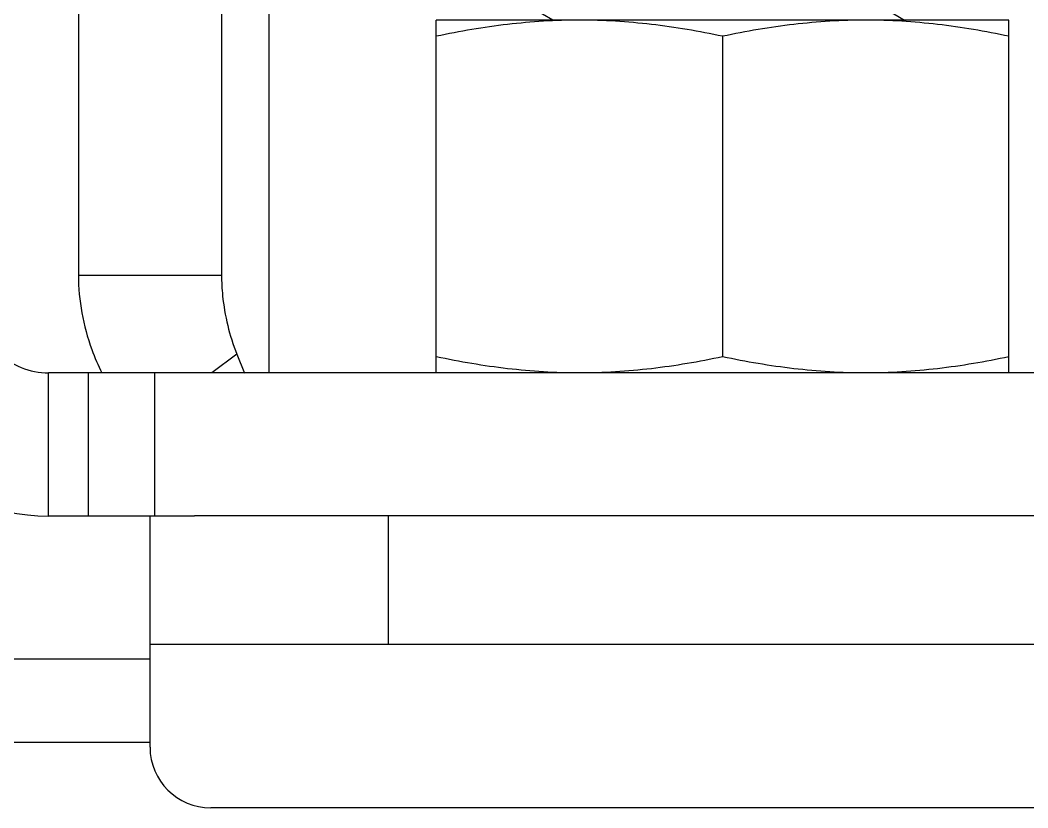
# Model space of a CAD drawing. Extents: x 1382187 to 1725648, y 860327 to 1571294.
# Drawn here: x 1529647.5 to 1529992.9, y 1235254.7 to 1235524.9 of the extents above; entities that cross this region are included whole.
import ezdxf

# ---------------------------------------------------------------- set-up
doc = ezdxf.new("R2010")
doc.units = 0
doc.header["$LTSCALE"] = 1000
doc.header["$MEASUREMENT"] = 0

msp = doc.modelspace()

# ---------------------------------------------------------------- linework, layer by layer
for p, q in [((1529732.9, 1235403.86), (1529732.9, 1236292.77)), ((1529667.48, 1236051.14), (1529667.48, 1235437.38)), ((1529716.54, 1236051.14), (1529716.54, 1235437.38)), ((1529830.11, 1235524.89), (1529823, 1235529)), ((1529944.66, 1235528.37), (1529950.67, 1235524.89)), ((1529986.4, 1235524.89), (1529790.14, 1235524.89)), ((1529790.14, 1235403.86), (1529790.14, 1235524.89)), ((1529986.4, 1235403.86), (1529986.4, 1235524.89)), ((1529888.27, 1235519.36), (1529888.27, 1235409.39)), ((1529667.48, 1235437.38), (1529716.54, 1235437.38)), ((1529721.76, 1235410.33), (1529713.25, 1235403.86)), ((1529721.76, 1235410.33), (1529724.37, 1235403.82)), ((1530119.29, 1235403.86), (1529657.26, 1235403.86)), ((1529657.26, 1235354.8), (1529657.26, 1235403.86)), ((1529670.98, 1235354.8), (1529670.98, 1235403.86)), ((1529693.72, 1235354.8), (1529693.72, 1235403.86)), ((1529657.26, 1235354.8), (1529707.26, 1235354.8)), ((1529692.01, 1235305.73), (1529692.01, 1235354.8)), ((1529692.01, 1235275.5), (1529692.01, 1235354.8)), ((1530075.11, 1235354.8), (1529707.26, 1235354.8)), ((1529773.79, 1235310.73), (1529773.79, 1235354.8)), ((1530084.53, 1235310.73), (1529692.01, 1235310.73)), ((1529692.01, 1235305.73), (1529479.39, 1235305.73)), ((1529692.01, 1235277.11), (1529479.39, 1235277.11)), ((1530063.71, 1235254.68), (1529712.83, 1235254.68))]:
    msp.add_line(p, q)
for centre, radius, start in [((1529657.26, 1235428.39), 24.53, 225), ((1529657.26, 1235428.39), 73.6, 225), ((1529712.83, 1235275.5), 20.82, 180)]:
    msp.add_arc(centre, radius, start, 270)
for points, knots in [([(1529839.21, 1235524.89), (1529830.98, 1235524.89), (1529814.48, 1235523.85), (1529798.22, 1235521.06), (1529790.14, 1235519.36)], [0, 0, 0, 0, 0.499234, 1, 1, 1, 1]), ([(1529888.27, 1235519.36), (1529880.19, 1235521.06), (1529863.93, 1235523.85), (1529847.43, 1235524.89), (1529839.21, 1235524.89)], [0, 0, 0, 0, 0.500766, 1, 1, 1, 1]), ([(1529937.34, 1235524.89), (1529929.11, 1235524.89), (1529912.61, 1235523.85), (1529896.35, 1235521.06), (1529888.27, 1235519.36)], [0, 0, 0, 0, 0.499234, 1, 1, 1, 1]), ([(1529986.4, 1235519.36), (1529978.32, 1235521.06), (1529962.06, 1235523.85), (1529945.56, 1235524.89), (1529937.34, 1235524.89)], [0, 0, 0, 0, 0.500766, 1, 1, 1, 1]), ([(1529667.48, 1235437.38), (1529667.48, 1235428.76), (1529669.62, 1235417.08), (1529674.21, 1235406.47), (1529675.51, 1235403.85)], [0, 0, 0, 0, 0.746457, 1, 1, 1, 1]), ([(1529716.54, 1235437.38), (1529716.54, 1235435.04), (1529716.99, 1235425.83), (1529719.25, 1235416.73), (1529721.76, 1235410.33)], [0, 0, 0, 0, 0.253697, 1, 1, 1, 1]), ([(1529839.21, 1235403.86), (1529830.98, 1235403.86), (1529814.48, 1235404.89), (1529798.22, 1235407.69), (1529790.14, 1235409.39)], [0, 0, 0, 0, 0.499234, 1, 1, 1, 1]), ([(1529888.27, 1235409.39), (1529880.19, 1235407.69), (1529863.93, 1235404.89), (1529847.43, 1235403.86), (1529839.21, 1235403.86)], [0, 0, 0, 0, 0.500766, 1, 1, 1, 1]), ([(1529937.34, 1235403.86), (1529929.11, 1235403.86), (1529912.61, 1235404.89), (1529896.35, 1235407.69), (1529888.27, 1235409.39)], [0, 0, 0, 0, 0.499234, 1, 1, 1, 1]), ([(1529986.4, 1235409.39), (1529978.32, 1235407.69), (1529962.06, 1235404.89), (1529945.56, 1235403.86), (1529937.34, 1235403.86)], [0, 0, 0, 0, 0.500766, 1, 1, 1, 1])]:
    msp.add_open_spline(points, degree=3, knots=knots)

doc.saveas('drawing.dxf')
